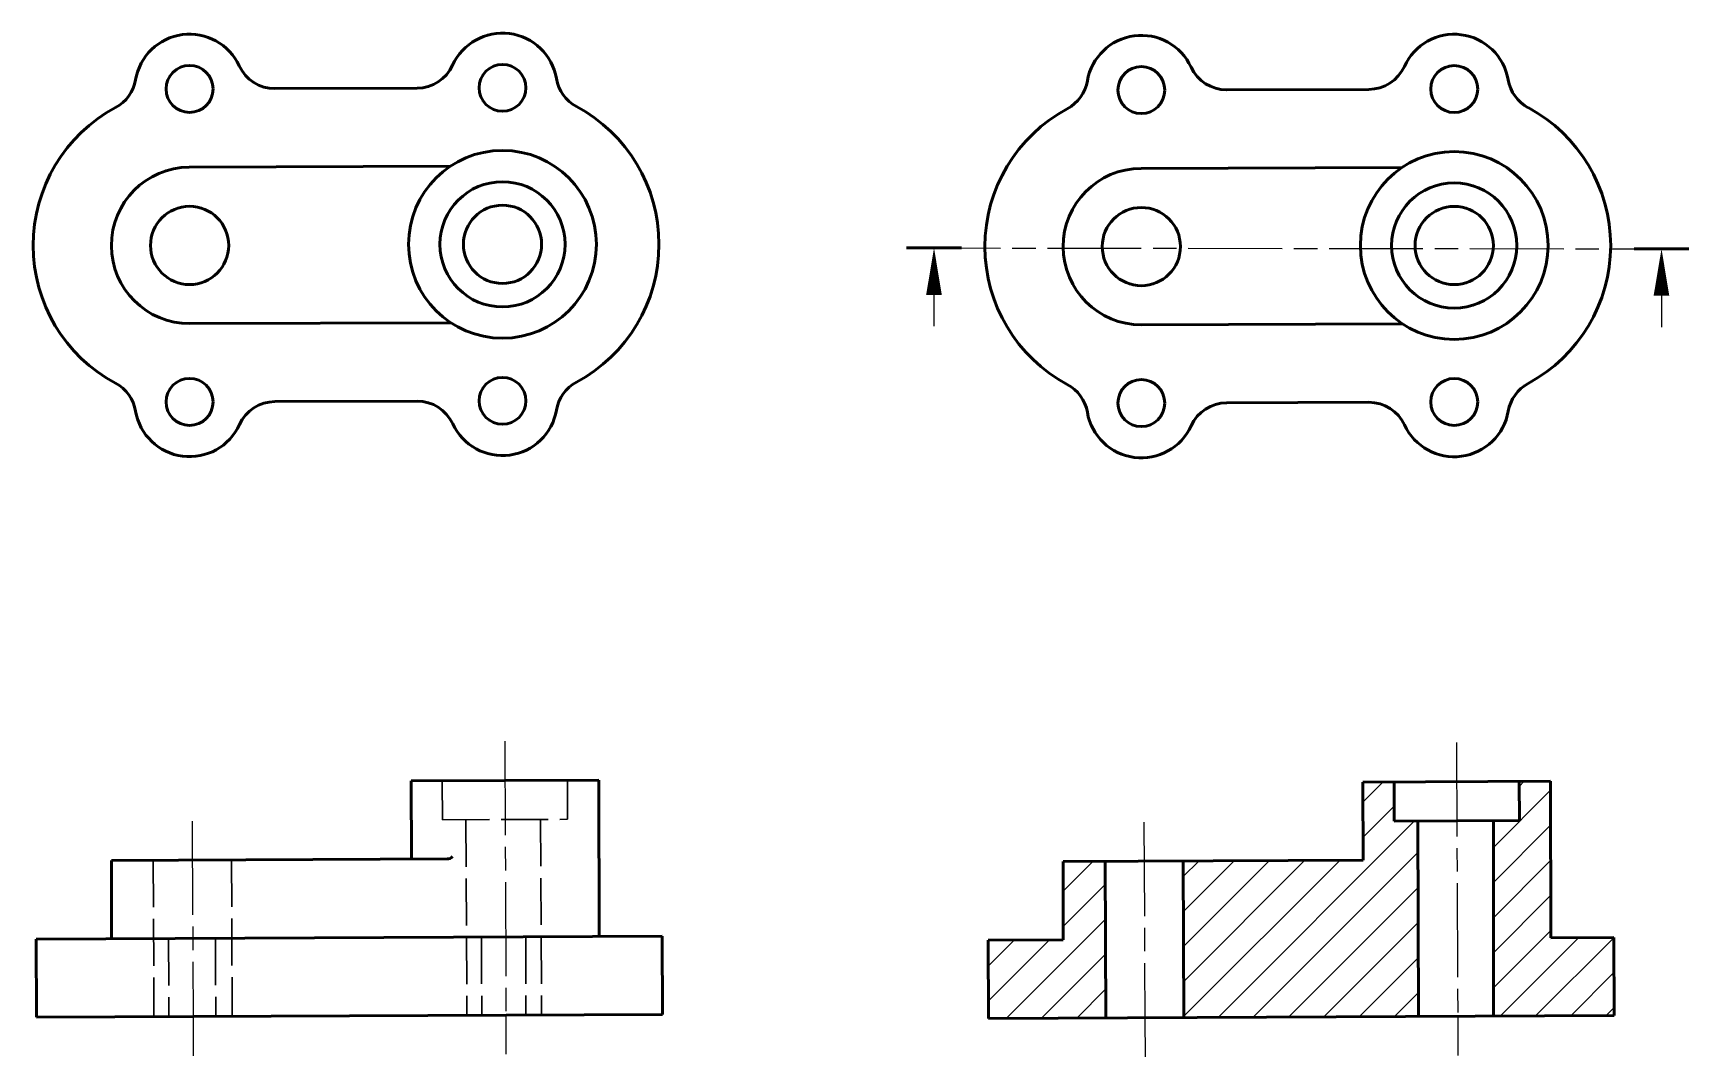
# Model space of a CAD drawing. Header units: millimetres. Extents: x 1975 to 4342, y 1668 to 3471.
# Drawn here: x 1975.4 to 2187.1, y 1668.4 to 1799.2 of the extents above; entities outside this region: 6.
import ezdxf

# ---------------------------------------------------------------- set-up
doc = ezdxf.new("R2010")
doc.units = ezdxf.units.MM
doc.header["$LTSCALE"] = 0.5
doc.linetypes.add('ACAD_ISO02W100', pattern=[15, 12, -3])
doc.linetypes.add('ACAD_ISO08W100', pattern=[36, 24, -3, 6, -3])
for name, color, linetype, lineweight, plot in [('section', 30, 'ACAD_ISO02W100', 25, False), ('中心線', 50, 'ACAD_ISO08W100', 25, False), ('輪廓線', 7, 'Continuous', 50, False), ('隱藏線', 240, 'ACAD_ISO02W100', 30, False)]:
    doc.layers.add(name, color=color, linetype=linetype, lineweight=lineweight, plot=plot)

msp = doc.modelspace()

# ---------------------------------------------------------------- hatches: boundary and pattern name
at = {"layer": 'section'}
h = msp.add_hatch(dxfattribs=at)
h.set_pattern_fill('ANSI31', color=256)
h.paths.add_polyline_path([(2112.47, 1693.34), (2107.11, 1693.32), (2107.11, 1683.32), (2097.51, 1683.27), (2097.56, 1673.27), (2112.56, 1673.34)])
h.paths.add_polyline_path([(2152.44, 1698.52), (2149.44, 1698.51), (2149.42, 1703.51), (2145.42, 1703.49), (2145.47, 1693.49), (2122.47, 1693.39), (2122.56, 1673.39), (2152.56, 1673.52)])
h.paths.add_polyline_path([(2177.51, 1683.64), (2169.47, 1683.6), (2169.42, 1703.6), (2165.42, 1703.58), (2165.44, 1698.58), (2162.11, 1698.57), (2162.11, 1673.57), (2177.56, 1673.64)])

# ---------------------------------------------------------------- linework, layer by layer
for points in [[(4248.05, 3470.31, 0, 2, 0), (4248.05, 3464.31, 2, 2, 0)], [(4341.05, 3470.19, 0, 2, 0), (4341.04, 3464.19, 2, 2, 0)], [(2090.61, 1771.76, 0, 2, 0), (2090.6, 1765.76, 2, 2, 0)], [(2183.61, 1771.65, 0, 2, 0), (2183.6, 1765.65, 2, 2, 0)]]:
    msp.add_lwpolyline(points, format="xyseb", dxfattribs=at)
for points in [[(4248.05, 3464.31), (4248.04, 3460.31)], [(4341.04, 3464.19), (4341.04, 3460.19)], [(2090.6, 1765.76), (2090.6, 1761.76)], [(2183.6, 1765.65), (2183.6, 1761.65)]]:
    msp.add_lwpolyline(points, dxfattribs=at)
at = {"layer": '中心線'}
for p, q in [((2087.11, 1771.76), (2177.11, 1771.65)), ((2177.11, 1771.65), (2187.11, 1771.64)), ((2035.73, 1708.7), (2035.89, 1673.7)), ((2157.4, 1708.55), (2157.56, 1673.55)), ((1995.77, 1698.51), (1995.89, 1673.51)), ((2117.44, 1698.36), (2117.56, 1673.36)), ((1995.89, 1673.51), (1995.91, 1668.51)), ((2035.89, 1673.7), (2035.89, 1668.7)), ((2117.56, 1673.36), (2117.58, 1668.36)), ((2157.56, 1673.55), (2157.56, 1668.55))]:
    msp.add_line(p, q, dxfattribs=at)
at = {"layer": '輪廓線'}
for p, q in [((4269.91, 3391.89), (4270, 3371.89)), ((4279.91, 3391.93), (4280, 3371.93)), ((2006.35, 1792.12), (2024.53, 1792.18)), ((2128.02, 1791.97), (2146.2, 1792.03)), ((1995.4, 1782.08), (2028.77, 1782.19)), ((2117.08, 1781.93), (2150.44, 1782.04)), ((1975.44, 1772.08), (1975.44, 1771.9)), ((2023.44, 1772.22), (2023.44, 1772.11)), ((2055.44, 1772.22), (2055.44, 1772.17)), ((2087.11, 1771.76), (2094.11, 1771.76)), ((2097.11, 1771.93), (2097.11, 1771.75)), ((2145.11, 1772.07), (2145.11, 1771.96)), ((2177.11, 1772.07), (2177.11, 1772.02)), ((2187.11, 1771.64), (2180.11, 1771.65)), ((1995.47, 1762.08), (2028.84, 1762.19)), ((2117.14, 1761.93), (2150.51, 1762.04)), ((2006.35, 1752.12), (2024.53, 1752.18)), ((2128.02, 1751.97), (2146.2, 1752.03)), ((2023.75, 1703.64), (2047.75, 1703.75)), ((2023.75, 1703.64), (2023.79, 1693.64)), ((2047.75, 1703.75), (2047.79, 1683.75)), ((2145.42, 1703.49), (2169.42, 1703.6)), ((2145.42, 1703.49), (2145.47, 1693.49)), ((2149.42, 1703.51), (2149.44, 1698.51)), ((2165.42, 1703.58), (2165.44, 1698.58)), ((2169.42, 1703.6), (2169.47, 1683.6)), ((2149.44, 1698.51), (2165.44, 1698.58)), ((2152.44, 1698.52), (2152.56, 1673.52)), ((2162.11, 1698.57), (2162.11, 1673.57)), ((1985.44, 1693.47), (2028.36, 1693.66)), ((1985.44, 1693.47), (1985.44, 1683.47)), ((2107.11, 1693.32), (2145.47, 1693.49)), ((2122.47, 1693.39), (2122.56, 1673.39)), ((2107.11, 1693.32), (2107.11, 1683.32)), ((2112.47, 1693.34), (2112.56, 1673.34)), ((1975.84, 1683.42), (2055.84, 1683.79)), ((1975.84, 1683.42), (1975.89, 1673.42)), ((2055.84, 1683.79), (2055.89, 1673.79)), ((2097.51, 1683.27), (2107.11, 1683.32)), ((2097.51, 1683.27), (2097.56, 1673.27)), ((2169.47, 1683.6), (2177.51, 1683.64)), ((2177.51, 1683.64), (2177.56, 1673.64)), ((1975.89, 1673.42), (2055.89, 1673.79)), ((2097.56, 1673.27), (2177.56, 1673.64))]:
    msp.add_line(p, q, dxfattribs=at)
for centre, radius in [((1995.44, 1792.08), 3), ((2035.44, 1792.22), 3), ((2157.11, 1792.07), 3), ((2117.11, 1791.93), 3), ((2035.44, 1772.22), 12), ((2157.11, 1772.07), 12), ((2035.44, 1772.22), 8), ((2157.11, 1772.07), 8), ((1995.44, 1772.08), 5), ((2035.44, 1772.22), 5), ((2117.11, 1771.93), 5), ((2157.11, 1772.07), 5), ((1995.44, 1752.08), 3), ((2035.44, 1752.22), 3), ((2117.11, 1751.93), 3), ((2157.11, 1752.07), 3)]:
    msp.add_circle(centre, radius, dxfattribs=at)
for centre, radius, start, end in [((2035.44, 1792.22), 7, 9.7151, 155.5634), ((1995.44, 1792.08), 7, 24.812, 170.2849), ((2117.11, 1791.93), 7, 24.812, 170.2849), ((2157.11, 1792.07), 7, 9.7151, 155.5634), ((2006.33, 1797.12), 5, 204.812, 270.1877), ((2024.51, 1797.18), 5, 270.1877, 335.5634), ((1983.61, 1794.11), 5, 298.2368, 350.2849), ((2047.26, 1794.24), 5, 189.7151, 241.7632), ((2105.28, 1793.96), 5, 298.2368, 350.2849), ((2128, 1796.97), 5, 204.812, 270.1877), ((2146.18, 1797.03), 5, 270.1877, 335.5634), ((2168.94, 1794.09), 5, 189.7151, 241.7632), ((1995.44, 1772.08), 20, 118.2368, 241.7632), ((2035.44, 1772.22), 20, 298.2368, 61.7632), ((2117.11, 1771.93), 20, 118.2368, 241.7632), ((2157.11, 1772.07), 20, 298.2368, 61.7632), ((1995.44, 1772.08), 10, 90.1877, 270.1877), ((2117.11, 1771.93), 10, 90.1877, 270.1877), ((1983.61, 1750.06), 5, 9.7151, 61.7632), ((2047.26, 1750.19), 5, 118.2368, 170.2849), ((2105.28, 1749.91), 5, 9.7151, 61.7632), ((2168.94, 1750.04), 5, 118.2368, 170.2849), ((1995.44, 1752.08), 7, 189.7151, 335.5634), ((2006.36, 1747.12), 5, 90.1877, 155.5634), ((2024.54, 1747.18), 5, 24.812, 90.1877), ((2035.44, 1752.22), 7, 204.812, 350.2849), ((2117.11, 1751.93), 7, 189.7151, 335.5634), ((2128.03, 1746.97), 5, 90.1877, 155.5634), ((2146.22, 1747.03), 5, 24.812, 90.1877), ((2157.11, 1752.07), 7, 204.812, 350.2849), ((2028.35, 1694.66), 1, 270.2608, 315.1304)]:
    msp.add_arc(centre, radius, start, end, dxfattribs=at)
at = {"layer": '隱藏線'}
for p, q in [((2027.75, 1703.66), (2027.77, 1698.66)), ((2043.75, 1703.73), (2043.77, 1698.73)), ((2027.77, 1698.66), (2043.77, 1698.73)), ((2030.77, 1698.67), (2030.89, 1673.67)), ((2040.32, 1698.72), (2040.44, 1673.72)), ((2047.76, 1698.75), (2047.77, 1698.75)), ((2169.43, 1698.6), (2169.44, 1698.6)), ((1990.79, 1693.49), (1990.89, 1673.49)), ((2000.79, 1693.54), (2000.89, 1673.54)), ((1992.75, 1683.5), (1992.79, 1673.5)), ((1998.75, 1683.53), (1998.79, 1673.53)), ((2032.75, 1683.68), (2032.79, 1673.68)), ((2038.44, 1683.71), (2038.44, 1673.71))]:
    msp.add_line(p, q, dxfattribs=at)

doc.saveas('drawing.dxf')
